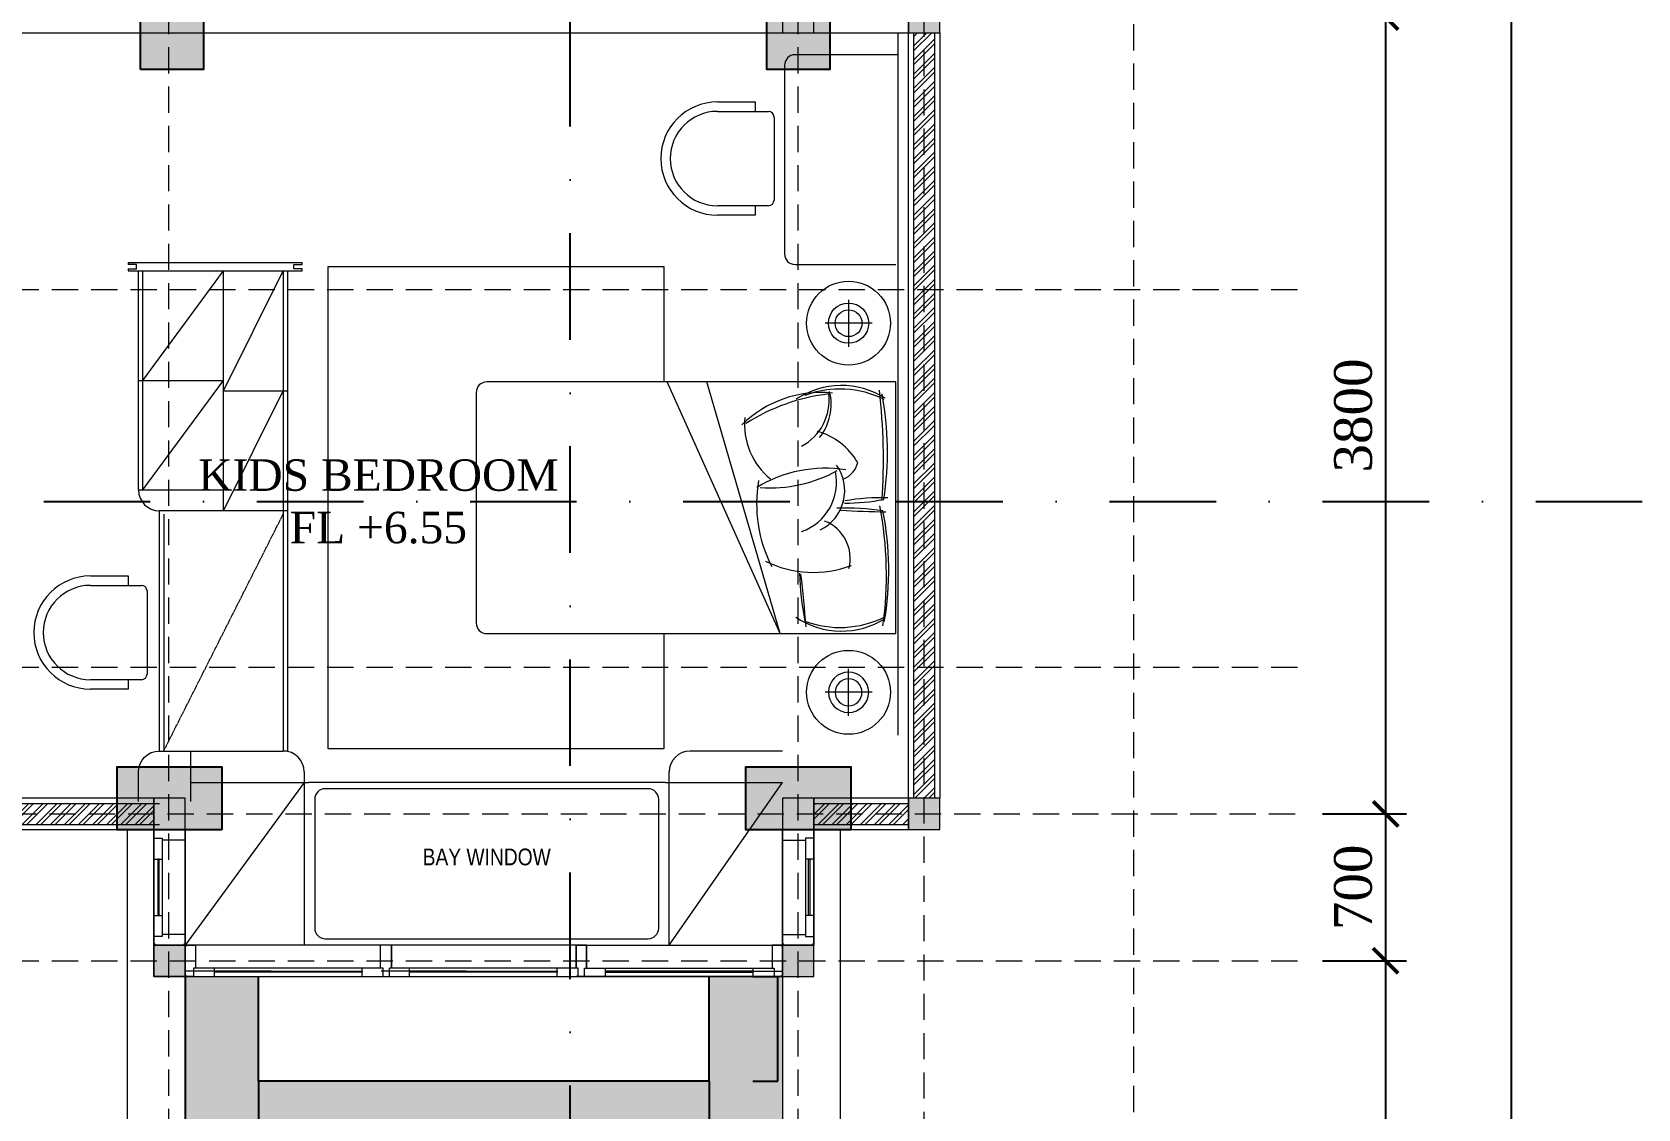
# Model space of a CAD drawing. Header units: millimetres. Extents: x -9564 to 494436, y -140371 to 4257.
# Drawn here: x 84355 to 92010, y -14508 to -9374 of the extents above; entities that cross this region are included whole.
import ezdxf

# ---------------------------------------------------------------- set-up
doc = ezdxf.new("R2010")
doc.units = ezdxf.units.MM
doc.header["$MEASUREMENT"] = 0
for name, pattern in [('DASHDOTX2', [50.8, 25.4, -12.7, 0, -12.7]), ('DASHED2', [0.375, 0.25, -0.125]), ('HIDDEN2', [0.1875, 0.125, -0.0625]), ('SLD-Solid', [0])]:
    doc.linetypes.add(name, pattern=pattern)
doc.layers.get('DEFPOINTS').update_dxf_attribs({"lineweight": 18})
for name, color, linetype, lineweight in [('09-Arsiran', 8, 'Continuous', 5), ('28-Arsiran', 252, 'Continuous', 5), ('8', 8, 'Continuous', 5), ('AS', 8, 'HIDDEN2', 5), ('DIM', 1, 'Continuous', 5), ('DINDING', 1, 'Continuous', 20), ('DOOR OPENING', 4, 'SLD-Solid', 5), ('FURNITURE', 25, 'Continuous', 5), ('HATCH', 8, 'Continuous', 13), ('KOL', 5, 'Continuous', 18), ('TEXT 1', 210, 'Continuous', 5)]:
    doc.layers.add(name, color=color, linetype=linetype, lineweight=lineweight)
for name, color, linetype in [('1', 5, 'Continuous'), ('TEXT', 4, 'Continuous'), ('WALL', 90, 'Continuous')]:
    doc.layers.add(name, color=color, linetype=linetype)
doc.styles.add('Arial Narrow', font='ARIALN.TTF')
doc.styles.add('style1', font='times.ttf', dxfattribs={"height": 0.15})
doc.styles.add('style2', font='times.ttf', dxfattribs={"height": 0.18})
doc.dimstyles.new('ISO-25', dxfattribs={"dimtxt": 0.18, "dimasz": 0.12, "dimexe": 0.1, "dimexo": 0.1, "dimgap": 0.0625, "dimtad": 1, "dimtoh": 1, "dimdec": 0, "dimlfac": 1000, "dimtxsty": 'style2', "dimblk": 'ARCHTICK', "dimcen": 0.15, "dimclrd": 1, "dimclre": 1, "dimclrt": 4, "dimadec": 0, "dimazin": 0, "dimtfac": 1, "dimtdec": 0, "dimtmove": 0, "dimatfit": 3, "dimldrblk": 'OBLIQUE', "dimfxl": 1, "dimarcsym": 0})
pattern_1 = [(45, (-234119.49, -162929.193), (-33.675954, 33.675954), []), (45, (-234097.04, -162929.193), (-33.675954, 33.675954), [])]

# ---------------------------------------------------------------- blocks, each defined once
blk = doc.blocks.new('as2')
at = {"layer": 'AS'}
for p, q in [((250.8148, 142.1088), (250.8148, 163.539)), ((253.8148, 142.1088), (253.8148, 163.539)), ((254.4148, 141.7201), (254.4148, 163.539)), ((255.4148, 142.0307), (255.4148, 163.539)), ((242.9446, 152.3275), (256.2148, 152.3275)), ((242.9446, 150.5275), (256.2148, 150.5275)), ((242.3711, 149.8275), (256.2148, 149.8275)), ((242.9446, 149.1275), (256.2148, 149.1275))]:
    blk.add_line(p, q, dxfattribs=at)
blk = doc.blocks.new('BED SINGLE')
at = {"layer": 'FURNITURE', "color": 8}
for q in [(161068.5, 3604.1), (161258.1, 3604.1)]:
    blk.add_line((161607.7, 2404.1), q, dxfattribs=at)
at = {"layer": 'FURNITURE'}
blk.add_lwpolyline([(162158.2, 2404.1), (162158.2, 3604.1), (160208.2, 3604.1, 0.414214), (160158.2, 3554.1), (160158.2, 2454.1, 0.414214), (160208.2, 2404.1)], format="xyb", close=True, dxfattribs=at)
for centre, radius, start, end in [((161802.2, 3015.6), 538.3, 84.18704, 134.47313), ((161899, 3198.3), 388.7, 57.50996, 123.83359), ((161592.6, 3497.6), 257.6, 321.91879, 13.67035), ((160647, 3270.5), 1471.8, 351.13119, 10.82827), ((161770.6, 3401.6), 333.8, 174.31868, 231.27219), ((161697.7, 3057), 323, 30.2878, 74.59824), ((161871.6, 3242.5), 107.5, 291.67931, 347.8243), ((161820.3, 2567.5), 624.8, 80.80231, 121.34581), ((161706.6, 3085.9), 208.2, 296.15787, 35.83294), ((162156, 3022.8), 661.1, 170.33696, 206.94617), ((161899.1, 1497.8), 1505.1, 82.44671, 90.84642), ((161913.1, 4061.8), 1035.5, 270.06595, 280.46987), ((160690.7, 2707.5), 1434.3, 350.04253, 11.3525), ((161749, 2761.9), 192.1, 345.63481, 68.57053), ((161765.7, 3208.8), 512.8, 243.49737, 290.69743), ((163167.1, 2742.4), 1468.9, 181.9492, 190.96491), ((161899, 2804.5), 388.7, 236.16641, 302.49004)]:
    blk.add_arc(centre, radius, start, end, dxfattribs=at)
at = {"layer": 'FURNITURE', "color": 8}
for centre, radius, start, end in [((161947.4, 2619.5), 933.6, 96.69659, 122.61963), ((161591.9, 3516.9), 248.9, 297.99994, 6.84592), ((161891.8, 3089.4), 480.3, 63.86674, 110.31636), ((159282, 3236), 2817.3, 355.96988, 6.68539), ((161560.2, 3758.6), 659.5, 265.85031, 298.95445), ((161627.2, 3124.7), 248.4, 289.16577, 11.95874), ((162115.9, 5897.9), 2912.9, 265.66883, 269.89372), ((162086.7, 2106.6), 945.5, 87.95533, 100.41101), ((160358.2, 2681.6), 1755.6, 352.10301, 10.89074), ((150141.1, 1409.6), 11635.5, 5.06479, 6.30469), ((161891.8, 2913.5), 480.3, 249.68364, 296.13326)]:
    blk.add_arc(centre, radius, start, end, dxfattribs=at)
blk = doc.blocks.new('CHAIR')
at = {"layer": 'FURNITURE', "ltscale": 2}
for p, q in [((163128.8, 25021.5), (163128.8, 25417.5)), ((163155.8, 25444.5), (163398.8, 25444.5)), ((163218.8, 25444.5), (163218.8, 25489.5)), ((163218.8, 25489.5), (163398.8, 25489.5)), ((163398.8, 24994.5), (163155.8, 24994.5)), ((163218.8, 24949.5), (163218.8, 24994.5)), ((163398.8, 24949.5), (163218.8, 24949.5))]:
    blk.add_line(p, q, dxfattribs=at)
for centre, radius, start, end in [((163155.8, 25417.5), 27, 90, 180), ((163398.8, 25219.5), 270, 270, 90), ((163398.8, 25219.5), 225, 270, 90), ((163155.8, 25021.5), 27, 180, 270)]:
    blk.add_arc(centre, radius, start, end, dxfattribs=at)
blk = doc.blocks.new('TABLE LAMP')
at = {"layer": 'FURNITURE', "color": 8}
for p, q in [((164710.9, 22180.7), (164710.9, 21956.7)), ((164822.9, 22068.7), (164598.9, 22068.7))]:
    blk.add_line(p, q, dxfattribs=at)
for radius in [96, 64]:
    blk.add_circle((164710.9, 22068.7), radius, dxfattribs=at)
blk = doc.blocks.new('KOLOM PRAKTIS')
at = {"layer": 'HATCH'}
h = blk.add_hatch(color=256, dxfattribs=at)
h.dxf.hatch_style = 1
h.paths.add_polyline_path([(-75, 75), (-75, -75), (75, -75), (75, 75)])
at = {"layer": 'KOL'}
blk.add_lwpolyline([(-75, -75), (75, -75), (75, 75), (-75, 75)], close=True, dxfattribs=at)
blk = doc.blocks.new('_ArchTick')
at = {"color": 0, "linetype": 'ByBlock', "const_width": 0.15}
blk.add_lwpolyline([(-0.5, -0.5), (0.5, 0.5)], dxfattribs=at)
blk = doc.blocks.new('*D338')
at = {"layer": 'DEFPOINTS', "color": 0, "transparency": 16777216}
for p in [(294.3685, 159.5224), (294.3685, 155.7224), (294.7687, 155.7224)]:
    blk.add_point(p, dxfattribs=at)
at = {"layer": 'DIM', "color": 1, "lineweight": -2, "transparency": 16777216}
for p, q in [((294.4685, 159.5224), (294.8687, 159.5224)), ((294.7687, 159.5224), (294.7687, 155.7224)), ((294.4685, 155.7224), (294.8687, 155.7224))]:
    blk.add_line(p, q, dxfattribs=at)
at = {"layer": 'DIM', "color": 1, "lineweight": -2, "transparency": 16777216, "xscale": 0.12, "yscale": 0.12, "zscale": 0.12}
for p, rotation in [((294.7687, 159.5224), 90), ((294.7687, 155.7224), 270)]:
    blk.add_blockref('_ArchTick', p, dxfattribs=dict(at, rotation=rotation))
at = {"layer": 'DIM', "color": 4, "transparency": 16777216, "insert": (294.6146, 157.6224), "char_height": 0.18, "attachment_point": 5, "rotation": 90, "style": 'style2'}
blk.add_mtext('3800', dxfattribs=at)
blk = doc.blocks.new('_Oblique')
at = {"color": 0, "linetype": 'ByBlock', "lineweight": -2}
blk.add_line((-0.5, -0.5), (0.5, 0.5), dxfattribs=at)
blk = doc.blocks.new('*D339')
at = {"layer": 'DEFPOINTS', "color": 0, "transparency": 16777216}
for p in [(294.3685, 155.7224), (294.3685, 155.0224), (294.7687, 155.0224)]:
    blk.add_point(p, dxfattribs=at)
at = {"layer": 'DIM', "color": 1, "lineweight": -2, "transparency": 16777216}
for p, q in [((294.4685, 155.7224), (294.8687, 155.7224)), ((294.7687, 155.7224), (294.7687, 155.0224)), ((294.4685, 155.0224), (294.8687, 155.0224))]:
    blk.add_line(p, q, dxfattribs=at)
at = {"layer": 'DIM', "color": 1, "lineweight": -2, "transparency": 16777216, "xscale": 0.12, "yscale": 0.12, "zscale": 0.12}
for p, rotation in [((294.7687, 155.7224), 90), ((294.7687, 155.0224), 270)]:
    blk.add_blockref('_ArchTick', p, dxfattribs=dict(at, rotation=rotation))
at = {"layer": 'DIM', "color": 4, "transparency": 16777216, "insert": (294.6144, 155.3724), "char_height": 0.18, "attachment_point": 5, "rotation": 90, "style": 'style2'}
blk.add_mtext('700', dxfattribs=at)
blk = doc.blocks.new('*D346')
at = {"layer": 'DEFPOINTS', "color": 0, "transparency": 16777216}
for p in [(294.3685, 155.0224), (294.3685, 151.0724), (294.7687, 151.0724)]:
    blk.add_point(p, dxfattribs=at)
at = {"layer": 'DIM', "color": 1, "lineweight": -2, "transparency": 16777216}
for p, q in [((294.4685, 155.0224), (294.8687, 155.0224)), ((294.7687, 155.0224), (294.7687, 151.0724)), ((294.4685, 151.0724), (294.8687, 151.0724))]:
    blk.add_line(p, q, dxfattribs=at)
at = {"layer": 'DIM', "color": 1, "lineweight": -2, "transparency": 16777216, "xscale": 0.12, "yscale": 0.12, "zscale": 0.12}
for p, rotation in [((294.7687, 155.0224), 90), ((294.7687, 151.0724), 270)]:
    blk.add_blockref('_ArchTick', p, dxfattribs=dict(at, rotation=rotation))
at = {"layer": 'DIM', "color": 4, "transparency": 16777216, "insert": (294.6144, 153.0474), "char_height": 0.18, "attachment_point": 5, "rotation": 90, "style": 'style2'}
blk.add_mtext('3950', dxfattribs=at)
blk = doc.blocks.new('*D347')
at = {"layer": 'DEFPOINTS', "color": 0, "transparency": 16777216}
for p in [(294.7687, 168.8724), (295.3687, 168.8724), (294.7687, 151.0724)]:
    blk.add_point(p, dxfattribs=at)
at = {"layer": 'DIM', "color": 1, "lineweight": -2, "transparency": 16777216}
for p, q in [((294.8687, 168.8724), (295.4687, 168.8724)), ((295.3687, 151.0724), (295.3687, 168.8724)), ((294.8687, 151.0724), (295.4687, 151.0724))]:
    blk.add_line(p, q, dxfattribs=at)
at = {"layer": 'DIM', "color": 1, "lineweight": -2, "transparency": 16777216, "xscale": 0.12, "yscale": 0.12, "zscale": 0.12}
for p, rotation in [((295.3687, 168.8724), 90), ((295.3687, 151.0724), 270)]:
    blk.add_blockref('_ArchTick', p, dxfattribs=dict(at, rotation=rotation))
at = {"layer": 'DIM', "color": 4, "transparency": 16777216, "insert": (295.2144, 159.9724), "char_height": 0.18, "attachment_point": 5, "rotation": 90, "style": 'style2'}
blk.add_mtext('17800', dxfattribs=at)
blk = doc.blocks.new('pot2')
at = {"layer": '1', "linetype": 'DASHDOTX2', "ltscale": 0.02}
for points in [[(170.5051, 148.8386), (170.8821, 148.8386), (170.8821, 171.6414), (170.5051, 171.6414)], [(160.243, 157.5886), (160.243, 157.2115), (176.6346, 157.2115), (176.6346, 157.5886)]]:
    blk.add_lwpolyline(points, dxfattribs=at)
blk = doc.blocks.new('*D870')
at = {"color": 1, "lineweight": -2, "transparency": 16777216}
for p, q in [((87790.6, -13876.7), (87909.3, -13876.7)), ((87909.2, -14376.7), (87909.2, -13876.7)), ((87790.6, -14376.7), (87909.3, -14376.7))]:
    blk.add_line(p, q, dxfattribs=at)
at = {"layer": 'DEFPOINTS', "color": 0, "transparency": 16777216}
for p in [(87790.5, -13876.7), (87909.2, -13876.7), (87790.5, -14376.7)]:
    blk.add_point(p, dxfattribs=at)
at = {"color": 1, "lineweight": -2, "transparency": 16777216, "xscale": 0.12, "yscale": 0.12, "zscale": 0.12}
for p, rotation in [((87909.2, -13876.7), 90), ((87909.2, -14376.7), 270)]:
    blk.add_blockref('_ArchTick', p, dxfattribs=dict(at, rotation=rotation))
at = {"color": 4, "transparency": 16777216, "insert": (87909.1, -14126.7), "char_height": 0.18, "attachment_point": 5, "rotation": 90, "style": 'style2'}
blk.add_mtext('499992', dxfattribs=at)
blk = doc.blocks.new('*D961')
at = {"color": 1, "lineweight": -2, "transparency": 16777216}
for p, q in [((85434.6, -14376.8), (85434.6, -14707.7)), ((87582.1, -14376.8), (87582.1, -14707.7)), ((87582.1, -14707.6), (85434.6, -14707.6))]:
    blk.add_line(p, q, dxfattribs=at)
at = {"layer": 'DEFPOINTS', "color": 0, "transparency": 16777216}
for p in [(85434.6, -14376.7), (87582.1, -14376.7), (85434.6, -14707.6)]:
    blk.add_point(p, dxfattribs=at)
at = {"color": 1, "lineweight": -2, "transparency": 16777216, "xscale": 0.12, "yscale": 0.12, "zscale": 0.12, "rotation": 180}
blk.add_blockref('_ArchTick', (85434.6, -14707.6), dxfattribs=at)
at = {"color": 1, "lineweight": -2, "transparency": 16777216, "xscale": 0.12, "yscale": 0.12, "zscale": 0.12}
blk.add_blockref('_ArchTick', (87582.1, -14707.6), dxfattribs=at)
at = {"color": 4, "transparency": 16777216, "insert": (86508.4, -14707.5), "char_height": 0.18, "attachment_point": 5, "style": 'style2'}
blk.add_mtext('2147500', dxfattribs=at)
blk = doc.blocks.new('kolom1')
at = {"true_color": 0x636466}
h = blk.add_hatch(dxfattribs=at)
h.set_pattern_fill('ANGLE', color=251)
h.set_pattern_definition([(0, (0, 0), (0, 6.985), [5.08, -1.905]), (90, (0, 0), (-6.985, 4e-16), [5.08, -1.905])])
h.paths.add_polyline_path([(201.3116, -20.5135), (201.6116, -20.5135), (201.6116, -20.0135), (201.3116, -20.0135)])
h = blk.add_hatch(color=251, dxfattribs=at)
h.dxf.hatch_style = 1
h.paths.add_polyline_path([(201.6116, -20.0135), (201.3116, -20.0135), (201.3116, -20.5135), (201.6116, -20.5135)])
blk.add_lwpolyline([(201.6116, -20.0135), (201.6116, -20.5135), (201.3116, -20.5135), (201.3116, -20.0135)], close=True)
blk = doc.blocks.new('KL3')
for p, rotation in [((555.5743, -336.8957), 180), ((374.3637, -118.8956), 270), ((377.3612, -118.8956), 270)]:
    blk.add_blockref('kolom1', p, dxfattribs=dict(rotation=rotation))
blk.add_blockref('kolom1', (155.6361, -296.3687))
blk = doc.blocks.new('fim4')
at = {"layer": 'DIM'}
for base, p1, p2, picture, middle in [((295.3687, 168.8724), (294.7687, 151.0724), (294.7687, 168.8724), '*D347', (295.2144, 159.9724)), ((294.7687, 155.7224), (294.3685, 159.5224), (294.3685, 155.7224), '*D338', (294.6146, 157.6224)), ((294.7687, 155.0224), (294.3685, 155.7224), (294.3685, 155.0224), '*D339', (294.6144, 155.3724)), ((294.7687, 151.0724), (294.3685, 155.0224), (294.3685, 151.0724), '*D346', (294.6144, 153.0474))]:
    dim = blk.add_linear_dim(base=base, p1=p1, p2=p2, angle=90, dimstyle='ISO-25', dxfattribs=at)
    dim.commit()
    dim.dimension.update_dxf_attribs({"geometry": picture, "text_midpoint": middle})

msp = doc.modelspace()

# ---------------------------------------------------------------- hatches: boundary and pattern name
at = {"layer": '09-Arsiran'}
h = msp.add_hatch(dxfattribs=at)
h.set_pattern_fill('AR-CONC', color=256)
h.set_pattern_definition([(50, (-178988.18, -168824.07), (182.184635, -15.93908), [19.05, -209.54996]), (355, (-178988.18, -168824.07), (-35.24341, 191.05681), [15.24, -167.64055]), (100.451445, (-178973, -168825.4), (146.94122, 175.11772), [16.19001, -178.09021]), (46.1842, (-178988.18, -168773.27), (271.07899, -42.04232), [28.575, -314.32494]), (96.63556, (-178965.6, -168776.77), (237.4041, 247.42608), [24.28502, -267.13556]), (351.18415, (-178988.18, -168773.27), (237.4041, 247.42608), [22.85996, -251.45968]), (21, (-178962.78, -168785.97), (151.61436, -102.26518), [19.05, -209.54996]), (326, (-178962.78, -168785.97), (61.80202, 184.18793), [15.24, -167.63997]), (71.451445, (-178950.14, -168794.5), (213.41638, 81.92275), [16.19001, -178.0899]), (37.5, (-178988.18, -168824.07), (3.088603, 84.555023), [0, -165.60797, 0, -170.179968, 0, -168.27497]), (7.5, (-178988.18, -168824.07), (66.81965, 100.180556), [0, -97.027982, 0, -161.79797, 0, -64.134988]), (327.5, (-179044.82, -168824.07), (135.59057, -5.728743), [0, -63.499988, 0, -198.119963, 0, -262.88995]), (317.5, (-179070.22, -168824.07), (148.129154, 25.426486), [0, -82.549984, 0, -131.571975, 0, -186.689965])])
h.paths.add_polyline_path([(85434.6383, -14376.7046), (85434.6383, -13876.7047), (85084.6382, -13876.7047), (85084.6382, -17751.7039), (87932.1381, -17751.7039), (87932.1381, -13876.7047), (87582.1272, -13876.7047), (87582.138, -14376.7046)])
at = {"layer": '28-Arsiran'}
h = msp.add_hatch(dxfattribs=at)
h.set_pattern_fill('ANSI32', color=256, scale=4.999999)
h.set_pattern_definition(pattern_1)
h.paths.add_polyline_path([(88657.1375, -13026.7048), (88557.1375, -13026.7048), (88557.1375, -9376.7055), (88657.1375, -9376.7055)])
h = msp.add_hatch(dxfattribs=at)
h.set_pattern_fill('ANSI32', color=256, scale=4.999999)
h.set_pattern_definition(pattern_1)
h.paths.add_polyline_path([(84934.6382, -13151.7055), (84934.6382, -13051.7055), (84160.8534, -13051.7055), (84160.8534, -13151.7055)])
h = msp.add_hatch(dxfattribs=at)
h.set_pattern_fill('ANSI32', color=256, scale=4.999999)
h.set_pattern_definition([(45, (-234119.49, -163154.193), (-33.675954, 33.675954), []), (45, (-234097.04, -163154.193), (-33.675954, 33.675954), [])])
h.paths.add_polyline_path([(88532.1375, -13151.7048), (88532.1375, -13051.7048), (88082.138, -13051.7048), (88082.138, -13151.7048)])

# ---------------------------------------------------------------- linework, layer by layer
for p, q in [((85084.6213, -13876.7047), (85084.6213, -17751.7039)), ((85434.6383, -14376.7046), (85434.6383, -13876.7047)), ((87582.138, -14376.7046), (87582.1272, -13876.7121)), ((87582.138, -14376.7046), (85434.6383, -14376.7046))]:
    msp.add_line(p, q)
at = {"layer": '8'}
for p, q in [((88557.1375, -9376.7055), (88557.1375, -13026.7048)), ((88657.1375, -9376.7055), (88657.1375, -13026.7048)), ((84160.8534, -13051.7055), (84962.1387, -13051.7055)), ((88082.138, -13051.7048), (88532.1375, -13051.7048)), ((84160.8534, -13151.7055), (84962.1387, -13151.7055)), ((88082.138, -13151.7048), (88532.1375, -13151.7048)), ((85494.6381, -13851.7047), (85089.6387, -13851.7047)), ((86424.6057, -13851.7047), (86019.6063, -13851.7047)), ((87522.1381, -13851.7047), (87927.1375, -13851.7047))]:
    msp.add_line(p, q, dxfattribs=at)
at = {"layer": '8', "transparency": 33554687}
for p, q in [((84852.0896, -10481.7053), (84812.0896, -10481.7053)), ((84852.0896, -10501.7053), (84852.0896, -10481.7053)), ((85602.1385, -10501.7053), (85602.1385, -10481.7053)), ((85602.1385, -10481.7053), (85642.1385, -10481.7053)), ((85642.1385, -10481.7053), (85642.1385, -10471.7053)), ((84812.0896, -10501.7053), (84852.0896, -10501.7053)), ((84862.1387, -11556.7052), (84862.1387, -10511.7052)), ((84882.1387, -11556.7052), (84882.1388, -10511.7052)), ((84882.1387, -11034.2052), (85267.1387, -10511.7052)), ((85267.1386, -11656.7051), (85267.1387, -10511.7052)), ((85267.1386, -11084.2052), (85552.1385, -10511.7053)), ((85642.1385, -10501.7053), (85602.1385, -10501.7053)), ((85642.1385, -10511.7053), (85642.1385, -10501.7053)), ((84862.1387, -11034.2052), (85267.1387, -11034.2052)), ((84882.1387, -11556.7052), (85267.1387, -11034.2052)), ((85267.1386, -11656.7051), (85552.1385, -11084.2052)), ((85267.1387, -11084.2052), (85572.1385, -11084.2052)), ((84862.1387, -11556.7052), (85267.1386, -11556.7052)), ((84962.1386, -12801.705), (84962.1387, -11656.7051)), ((85572.1385, -11656.7051), (84962.1387, -11656.7051)), ((84962.1387, -11656.7051), (84962.1387, -11656.7051)), ((85112.1387, -13041.7048), (85112.1387, -12801.705)), ((85572.1385, -12801.705), (85552.1385, -12801.705)), ((87932.1379, -12801.705), (87492.1381, -12801.705)), ((85652.1385, -12901.705), (85652.1385, -12951.705)), ((87392.1381, -12951.705), (87392.1381, -12901.705)), ((87372.1381, -12951.705), (87932.1379, -12951.705)), ((87392.1381, -13726.7047), (87392.1381, -12951.705)), ((87392.1381, -13726.7047), (87932.1379, -12951.705))]:
    msp.add_line(p, q, dxfattribs=at)
at = {"layer": '8', "linetype": 'DASHED2', "ltscale": 10, "transparency": 33554559}
for p, q in [((84982.1388, -11671.7275), (84982.1299, -12801.7005)), ((84982.1299, -12801.7005), (85552.1385, -11671.7275))]:
    msp.add_line(p, q, dxfattribs=at)
at = {"layer": '8', "linetype": 'Continuous', "transparency": 33554687}
for p, q in [((84962.1387, -12801.7003), (85552.1385, -12801.705)), ((85652.1385, -12951.705), (85084.6382, -13726.7047)), ((85112.1387, -12951.705), (85672.1385, -12951.705)), ((85652.1385, -12951.705), (85652.1385, -13726.7047)), ((87372.1381, -12951.705), (85672.1385, -12951.705)), ((85084.6382, -13176.7055), (85084.6382, -13876.7047))]:
    msp.add_line(p, q, dxfattribs=at)
at = {"layer": '8', "transparency": 33554687}
for points in [[(88482.1384, -9481.6901), (87992.1388, -9481.6901, 0.414213562), (87942.1388, -9531.69), (87942.1388, -10431.6899, 0.414213562), (87992.1388, -10481.6899), (88472.1387, -10481.6899)], [(84862.1387, -13041.7003), (84862.1387, -12901.7003, -0.414213562), (84962.1387, -12801.7003)]]:
    msp.add_lwpolyline(points, format="xyb", dxfattribs=at)
msp.add_lwpolyline([(85752.1384, -13696.7047), (87292.1382, -13696.7047, 0.414213562), (87342.1382, -13646.7047), (87342.1382, -13031.705, 0.414213562), (87292.1382, -12981.705), (85752.1384, -12981.705, 0.414213562), (85702.1385, -13031.705), (85702.1385, -13646.7047, 0.414213562)], format="xyb", close=True, dxfattribs=at)
for centre in [(88247.1169, -10761.6937), (88247.1169, -12521.7012)]:
    msp.add_circle(centre, 200, dxfattribs=at)
for centre, start, end in [((84962.1387, -11556.7052), 180, 270), ((85552.1385, -12901.705), 0, 90), ((87492.1381, -12901.705), 90, 180)]:
    msp.add_arc(centre, 100, start, end, dxfattribs=at)
at = {"layer": 'DINDING'}
for points in [[(84072.1897, -9376.7054), (88532.1375, -9376.7055), (88532.1375, -9226.7055), (84072.1897, -9226.7055)], [(88682.1375, -9376.7055), (88682.1375, -13026.7048), (88532.1375, -13026.7048), (88532.1375, -9376.7055)], [(84160.8534, -13176.7055), (84934.6382, -13176.7048), (84934.6382, -13026.7048), (84160.8534, -13026.7055)], [(88082.138, -13176.7048), (88532.1375, -13176.7048), (88532.1375, -13026.7048), (88082.138, -13026.7048)], [(85084.6382, -13176.7055), (85084.6382, -13726.7047), (84934.6382, -13726.7047), (84934.6382, -13176.7055)], [(84934.6384, -13176.7048), (84934.6384, -13726.7047), (85084.6384, -13726.7047), (85084.6384, -13176.7048)], [(88082.138, -13176.7048), (88082.138, -13726.7047), (87932.1381, -13726.7047), (87932.1381, -13176.7048)]]:
    msp.add_lwpolyline(points, close=True, dxfattribs=at)
at = {"layer": 'DINDING', "linetype": 'Continuous', "transparency": 33554687}
msp.add_lwpolyline([(88207.1376, -13176.7048), (88207.1376, -17951.7039), (84809.6382, -17951.7039), (84809.6341, -13176.7049)], dxfattribs=at)
msp.add_lwpolyline([(85084.6382, -13876.7047), (87932.1381, -13876.7047), (87932.1381, -17751.7039), (85084.6382, -17751.7039)], close=True, dxfattribs=at)
at = {"layer": 'DOOR OPENING', "linetype": 'Continuous'}
for p, q in [((84934.6386, -13176.7048), (84934.6175, -13176.7048)), ((85084.6175, -13226.7016), (84974.6186, -13226.6992)), ((87932.159, -13226.7016), (88042.1579, -13226.6992)), ((88082.1379, -13176.7048), (88082.159, -13176.7048)), ((85084.6387, -13726.7027), (84934.6387, -13726.7059)), ((85084.6387, -13726.7046), (85084.6355, -13876.7046)), ((86068.4043, -13726.7258), (86068.402, -13836.7247)), ((86948.3719, -13726.7258), (86948.3743, -13836.7247)), ((86998.3719, -13726.7258), (86998.3695, -13836.7247)), ((87932.1375, -13726.7046), (87932.1408, -13876.7046)), ((87932.1378, -13726.7027), (88082.1378, -13726.7059)), ((86068.4011, -13876.7047), (86068.4011, -13876.7258)), ((86948.3751, -13876.7047), (86948.3751, -13876.7258))]:
    msp.add_line(p, q, dxfattribs=at)
at = {"layer": 'DOOR OPENING', "linetype": 'Continuous', "transparency": 33554687}
for p, q in [((84934.6183, -13216.7048), (84974.6183, -13216.7048)), ((84974.6183, -13216.7048), (84974.6378, -13686.7051)), ((88042.1581, -13216.7048), (88042.1386, -13686.7051)), ((88082.1581, -13216.7048), (88042.1581, -13216.7048)), ((84934.6373, -13316.7048), (84974.6356, -13316.7056)), ((88082.1392, -13316.7048), (88042.1409, -13316.7056)), ((84934.6378, -13586.7059), (84974.6361, -13586.7051)), ((84934.6378, -13686.7059), (84934.6378, -13586.7059)), ((88082.1386, -13586.7059), (88042.1403, -13586.7051)), ((88082.1386, -13686.7059), (88082.1386, -13586.7059)), ((86028.4011, -13836.7249), (85124.6363, -13836.7054)), ((85224.6354, -13876.7054), (85224.6363, -13836.7071)), ((85928.4011, -13876.706), (85928.4003, -13836.7077)), ((86028.4011, -13876.7249), (86028.4011, -13836.7249)), ((86958.3687, -13836.7249), (86058.4075, -13836.7057)), ((86058.4075, -13876.7249), (86058.4075, -13836.7249)), ((86154.603, -13876.7054), (86154.6039, -13836.7071)), ((86858.3687, -13876.706), (86858.3678, -13836.7077)), ((86958.3687, -13876.7249), (86958.3687, -13836.7249)), ((86988.3751, -13836.7249), (87892.1399, -13836.7054)), ((86988.3751, -13876.7249), (86988.3751, -13836.7249)), ((87088.3751, -13876.706), (87088.376, -13836.7077)), ((87792.1408, -13876.7054), (87792.1399, -13836.7071)), ((85124.6355, -13876.7054), (85224.6354, -13876.7054)), ((86054.603, -13876.7054), (86154.603, -13876.7054)), ((87892.1408, -13876.7054), (87792.1408, -13876.7054))]:
    msp.add_line(p, q, dxfattribs=at)
for points in [[(84934.6386, -13176.7048), (85084.6175, -13176.7016), (85084.6387, -13726.7027), (84934.6387, -13726.7059), (84934.6175, -13176.7048), (84934.6386, -13176.7048)], [(88082.1379, -13176.7048), (87932.159, -13176.7016), (87932.1378, -13726.7027), (88082.1378, -13726.7059), (88082.159, -13176.7048), (88082.1379, -13176.7048)], [(86068.402, -13836.7247), (86068.4043, -13726.7258), (85084.6387, -13726.7046), (85084.6355, -13876.7046), (86068.4011, -13876.7258), (86068.4011, -13876.7047)], [(86998.3695, -13836.7247), (86998.3719, -13726.7258), (86014.6063, -13726.7046), (86014.6039, -13836.7246)], [(86948.3743, -13836.7247), (86948.3719, -13726.7258), (87932.1375, -13726.7046), (87932.1408, -13876.7046), (86948.3751, -13876.7258), (86948.3751, -13876.7047)], [(86014.603, -13876.7046), (86998.3687, -13876.7258), (86998.3687, -13876.7047)]]:
    msp.add_lwpolyline(points, dxfattribs=at)
for points in [[(84954.637, -13586.7055), (84960.3364, -13586.7055), (84960.3359, -13316.7053), (84954.6364, -13316.7053)], [(88062.1395, -13586.7055), (88056.44, -13586.7055), (88056.4406, -13316.7053), (88062.14, -13316.7053)], [(85224.6359, -13856.7063), (85224.6359, -13851.0068), (85928.4006, -13851.0074), (85928.4006, -13856.7068)], [(86154.6034, -13856.7063), (86154.6034, -13851.0068), (86858.3682, -13851.0074), (86858.3682, -13856.7068)], [(87792.1404, -13856.7063), (87792.1404, -13851.0068), (87088.3756, -13851.0074), (87088.3756, -13856.7068)]]:
    msp.add_lwpolyline(points, close=True, dxfattribs=at)
at = {"layer": 'DOOR OPENING', "linetype": 'Continuous'}
for points in [[(84974.6376, -13676.7051), (84974.6378, -13686.7051), (84934.6378, -13686.7059), (84934.6386, -13721.7059), (84939.6386, -13721.7058), (84939.6387, -13726.7058), (85079.6387, -13726.7028), (85079.6386, -13721.7028), (85084.6385, -13721.7027), (85084.6376, -13676.7027)], [(88042.1388, -13676.7051), (88042.1386, -13686.7051), (88082.1386, -13686.7059), (88082.1379, -13721.7059), (88077.1379, -13721.7058), (88077.1378, -13726.7058), (87937.1378, -13726.7028), (87937.1379, -13721.7028), (87932.1379, -13721.7027), (87932.1389, -13676.7027)], [(85134.6363, -13836.7056), (85124.6363, -13836.7054), (85124.6355, -13876.7054), (85089.6355, -13876.7047), (85089.6356, -13871.7047), (85084.6356, -13871.7046), (85084.6386, -13731.7046), (85089.6386, -13731.7047), (85089.6387, -13726.7047), (85134.6387, -13726.7057)], [(87882.1399, -13836.7056), (87892.1399, -13836.7054), (87892.1408, -13876.7054), (87927.1408, -13876.7047), (87927.1407, -13871.7047), (87932.1407, -13871.7046), (87932.1377, -13731.7046), (87927.1377, -13731.7047), (87927.1375, -13726.7047), (87882.1376, -13726.7057)]]:
    msp.add_lwpolyline(points, close=True, dxfattribs=at)
at = {"layer": 'FURNITURE', "linetype": 'Continuous', "transparency": 33554687}
for p, q in [((88482.1375, -9376.7055), (88482.1676, -12726.705)), ((84812.0896, -10471.7053), (85642.1385, -10471.7053)), ((84812.0896, -10471.7053), (84812.0896, -10481.7053)), ((84812.0896, -10501.7053), (84812.0896, -10511.7052)), ((84812.0896, -10511.7052), (85642.1385, -10511.7053)), ((85552.1385, -10511.7053), (85552.1385, -12801.705)), ((85572.1385, -10511.7053), (85572.1385, -12801.705))]:
    msp.add_line(p, q, dxfattribs=at)
msp.add_lwpolyline([(87367.0471, -12241.6973), (87367.0471, -12791.6972), (85767.0474, -12791.6972), (85767.0474, -10491.6977), (87367.0471, -10491.6977), (87367.0471, -11041.6976)], dxfattribs=at)

# ---------------------------------------------------------------- block references
at = {"xscale": 999.9998119083025, "yscale": 999.9998119083025, "zscale": 999.9998119083025}
for name, p in [('pot2', (-83961.3449, -168824.0698)), ('fim4', (-203961.3223, -168824.0698)), ('KL3', (-269090.4644, 307330.4118))]:
    msp.add_blockref(name, p, dxfattribs=at)
at = {"layer": 'DINDING', "xscale": 999.9998119083025, "yscale": 999.9998119083025, "zscale": 999.9998119083025}
msp.add_blockref('as2', (-165807.6002, -162929.1928), dxfattribs=at)
at = {"layer": 'FURNITURE', "linetype": 'Continuous', "transparency": 33554687, "rotation": 180}
for p in [(251020.926, 15242.8537), (248031.8734, 12982.8296)]:
    msp.add_blockref('CHAIR', p, dxfattribs=at)
at = {"layer": 'FURNITURE', "linetype": 'Continuous', "transparency": 33554687}
for name, p in [('TABLE LAMP', (-76463.7625, -32830.3655)), ('BED SINGLE', (-73686.0476, -14645.8189))]:
    msp.add_blockref(name, p, dxfattribs=at)
at = {"layer": 'FURNITURE', "linetype": 'Continuous', "transparency": 33554687, "xscale": -1, "rotation": 180}
msp.add_blockref('TABLE LAMP', (-76463.7625, 9546.9706), dxfattribs=at)
at = {"layer": 'WALL', "transparency": 33554687}
for p in [(88007.1379, -9301.7055), (88607.1375, -9301.7055), (85009.6382, -13101.7048), (88007.1379, -13101.7048), (88607.1375, -13101.7048), (85009.6382, -13801.7047), (88007.1379, -13801.7047)]:
    msp.add_blockref('KOLOM PRAKTIS', p, dxfattribs=at)
at = {"layer": 'WALL', "transparency": 33554687, "xscale": -1}
msp.add_blockref('KOLOM PRAKTIS', (85009.6383, -13801.7047), dxfattribs=at)

# ---------------------------------------------------------------- texts
at = {"layer": 'TEXT', "insert": (86005.7522, -11612.5685), "char_height": 149.999972, "width": 3201.420249, "attachment_point": 5, "style": 'style1'}
msp.add_mtext('\\A1;KIDS BEDROOM\\PFL +6.55', dxfattribs=at)
at = {"layer": 'TEXT 1', "transparency": 33554687, "style": 'Arial Narrow'}
msp.add_text('BAY WINDOW', height=79.99998, dxfattribs=at).set_placement((86216.6813, -13346.7322))

# ---------------------------------------------------------------- dimensions: what is measured, and where the dimension line sits
dim = msp.add_linear_dim(base=(87909.23705, -13876.71211), p1=(87790.45546, -14376.70458), p2=(87790.45546, -13876.71211), angle=90, dimstyle='ISO-25')
dim.commit()
dim.dimension.update_dxf_attribs({"geometry": '*D870', "text_midpoint": (87909.23705, -14126.70834), "dimtype": 160})
dim = msp.add_linear_dim(base=(85434.6383, -14707.6146), p1=(87582.138, -14376.7046), p2=(85434.6383, -14376.7046), dimstyle='ISO-25')
dim.commit()
dim.dimension.update_dxf_attribs({"geometry": '*D961', "text_midpoint": (86508.3881, -14707.4603)})

doc.saveas('drawing.dxf')
